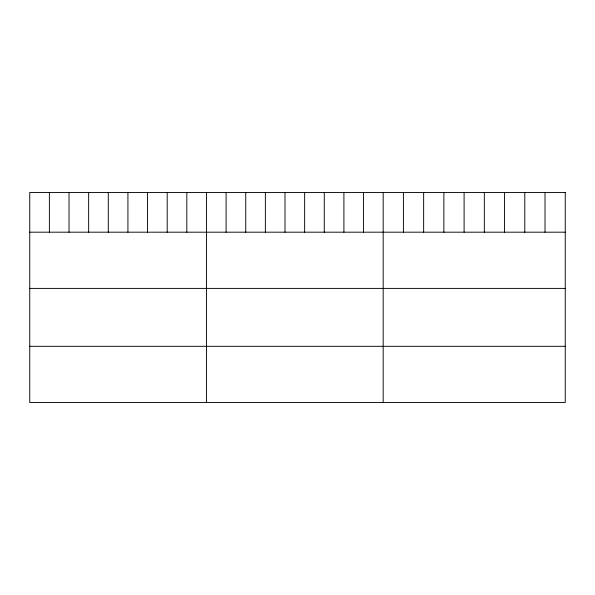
<?xml version="1.0" encoding="UTF-8"?>
<svg xmlns="http://www.w3.org/2000/svg" width="595" height="595" viewBox="0 0 595 595"><rect width="100%" height="100%" fill="white"/><g stroke="black" fill="none" stroke-linecap="round" stroke-linejoin="round"><path stroke-width="0.89" d="M29.75 232.184L565.25 232.184M29.75 288.397L565.25 288.397M29.75 346.312L565.25 346.312M545.02 192.483L545.02 232.184M524.79 192.483L524.79 232.184M504.56 192.483L504.56 232.184M484.33 192.483L484.33 232.184M464.1 192.483L464.1 232.184M443.87 192.483L443.87 232.184M423.64 192.483L423.64 232.184M403.41 192.483L403.41 232.184M383.18 192.483L383.18 402.518M363.545 192.483L363.545 232.184M343.91 192.483L343.91 232.184M324.275 192.483L324.275 232.184M304.64 192.483L304.64 232.184M285.005 192.483L285.005 232.184M265.37 192.483L265.37 232.184M245.735 192.483L245.735 232.184M226.1 192.483L226.1 232.184M206.465 192.483L206.465 402.518M186.83 192.483L186.83 232.184M167.195 192.483L167.195 232.184M147.56 192.483L147.56 232.184M127.925 192.483L127.925 232.184M108.29 192.483L108.29 232.184M88.655 192.483L88.655 232.184M69.02 192.483L69.02 232.184M49.385 192.483L49.385 232.184M565.25 192.483L29.75 192.483L29.75 402.518L565.25 402.518L565.25 192.483"/></g></svg>
